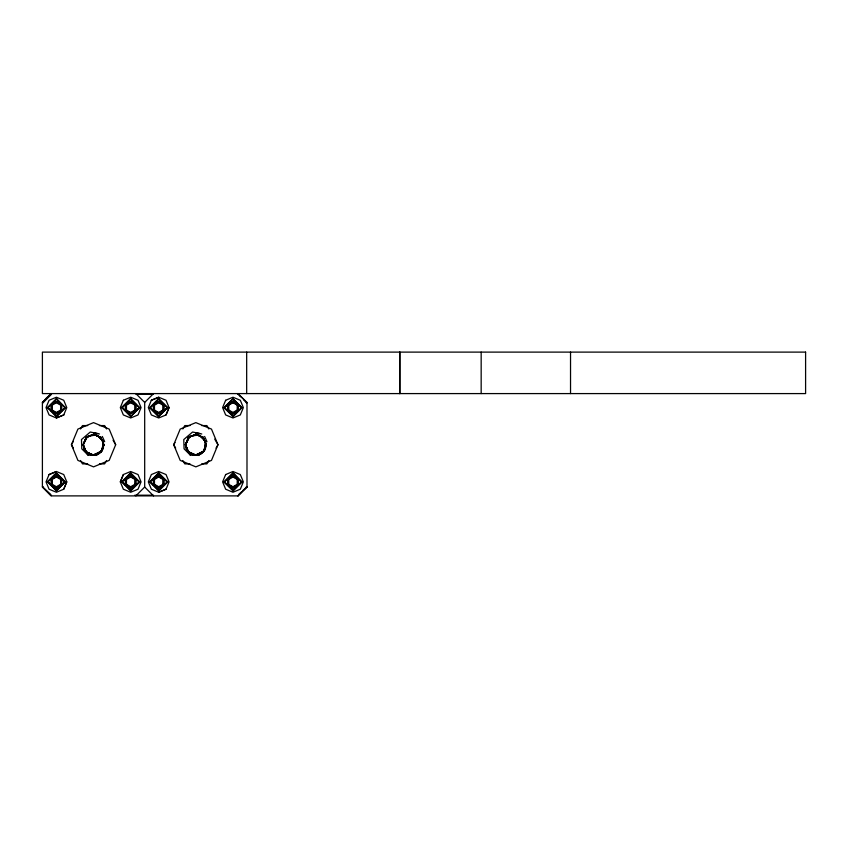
<?xml version="1.0" encoding="UTF-8"?>
<svg xmlns="http://www.w3.org/2000/svg" width="848" height="848" viewBox="0 0 848 848"><rect width="100%" height="100%" fill="white"/><g stroke="black" fill="none" stroke-linecap="round" stroke-linejoin="round"><path stroke-width="1.27" d="M56.403 416.591L65.391 407.602L56.403 398.613L47.424 407.602L56.403 416.591L65.391 407.602M56.403 398.613L61.745 404.517L61.745 410.686L56.403 413.771L47.424 407.602M56.403 490.865L65.391 481.876L56.403 472.898L47.424 481.876L56.403 490.865L65.391 481.876M47.424 481.876L56.403 472.898M130.687 490.865L139.676 481.876L130.687 472.898L121.699 481.876L130.687 490.865L139.676 481.876M121.699 481.876L130.687 472.898M130.687 416.591L139.676 407.602L130.687 398.613L121.699 407.602L130.687 416.591L139.676 407.602M121.699 407.602L130.687 398.613M158.703 416.591L149.714 407.602L158.703 416.591L167.692 407.602L158.703 398.613L149.714 407.602M167.692 407.602L158.703 416.039L150.266 407.602L158.703 398.613M158.703 490.865L167.692 481.876L158.703 472.898L149.714 481.876L158.703 490.865L167.692 481.876M149.714 481.876L158.703 472.898M232.977 490.865L241.966 481.876L232.977 472.898L223.999 481.876L232.977 490.865L241.966 481.876M223.999 481.876L232.977 490.314L241.415 481.876L238.32 478.791L237.217 479.438L237.217 484.325L232.977 486.773L232.977 488.056L238.32 484.971L238.32 478.791L232.977 472.898M238.32 478.791L232.977 475.707L232.977 476.989L237.217 479.438M232.977 416.591L241.966 407.602L232.977 398.613L223.999 407.602L232.977 416.591L241.966 407.602M223.999 407.602L232.977 416.039L241.415 407.602L238.32 404.517L237.217 405.153L237.217 410.05L232.977 412.488L232.977 413.771L238.32 410.686L238.32 404.517L232.977 398.613M238.32 404.517L232.977 401.433L232.977 402.705L237.217 405.153M240.525 396.684L237.885 393.589L246.991 402.694L243.885 400.055M102.534 449.917L103.922 444.744L100.774 437.314L93.503 434.367L86.22 437.398L93.598 434.367L100.901 437.42L93.598 434.367L86.273 437.345L83.178 444.744L84.312 449.461L88.065 455.153L96.566 455.397L102.523 449.928L98.728 453.722L91.817 454.963L86.167 452.026L83.178 444.744L86.199 437.43L93.503 434.367M201.771 433.996L192.581 432.014L183.772 439.561L184.08 448.836L190.355 455.153L198.856 455.397L204.824 449.928L206.212 444.744L203.075 437.314L195.803 434.367L188.521 437.398L195.888 434.367L203.191 437.42L206.212 444.744L203.213 452.037L195.793 455.111L188.002 451.528L194.118 454.963L201.029 453.722M237.885 495.889L246.991 486.794L243.1 490.292M237.885 393.589L246.991 402.44L246.991 487.038L238.14 495.889L51.251 495.889L42.4 486.794L50.626 494.395M51.495 495.2L51.06 495.73L42.4 487.038L42.4 402.44L51.251 393.589L51.495 394.288L43.089 402.694L42.4 402.694L46.619 397.807L51.495 393.589M100.901 437.43L93.619 434.367L86.199 437.43L83.178 444.744L86.22 452.069L93.545 455.111L100.923 452.037L103.922 444.744L100.774 437.314M186.433 449.101C189.178 454.719 196.577 456.712 201.782 453.245C196.789 456.839 189.464 454.846 186.613 449.461L185.468 444.744L188.489 437.43L195.909 434.367L203.202 437.43L195.888 434.367L188.521 437.398L185.468 444.744L186.433 449.101L190.355 455.153M63.738 414.937L66.78 407.602L63.738 400.267L56.403 397.235L49.078 400.267L46.036 407.602L49.078 414.937L56.403 417.969L63.738 414.937L56.403 417.969M49.078 474.551L46.036 481.876L49.078 489.211L56.403 492.253L63.738 489.211L66.78 481.876L63.738 474.551L56.403 471.509L49.078 474.551L56.403 471.509M63.738 489.211L66.78 481.876M115.667 444.744L109.18 460.39L93.545 466.866L77.91 460.39L71.423 444.744L77.91 429.088L93.545 422.622L109.18 429.088L115.667 444.744L113.07 440.229M151.368 400.267L148.326 407.602L151.368 414.937L158.703 417.969L166.038 414.937L169.07 407.602L166.038 400.267L158.703 397.235L151.368 400.267L158.703 397.235M120.321 481.876L123.352 474.551L130.687 471.509L138.023 474.551L141.054 481.876L138.023 489.211L130.687 492.253L123.352 489.211L120.321 481.876L123.352 474.551M166.038 414.937L169.07 407.602M166.038 489.211L169.07 481.876L166.038 474.551L158.703 471.509L151.368 474.551L148.326 481.876L151.368 489.211L158.703 492.253L166.038 489.211L158.703 492.253M100.87 452.079L103.922 444.744L100.764 452.185L93.492 455.111L86.21 452.069L83.178 444.744L86.273 437.345M195.888 434.367L188.574 437.345L185.468 444.744L187.578 450.405M203.605 451.041L206.212 444.744L203.075 437.314M188.574 437.345L185.468 444.744L188.457 452.026L194.118 454.963L188.002 451.528M203.509 451.125L206.212 444.744M73.373 441.363L71.423 444.744L73.373 448.126M80.528 428.961L82.489 425.579L87.694 425.579M106.562 460.517L104.611 463.898L99.407 463.898M175.017 442.486L173.713 444.744L180.2 460.39L195.846 466.866L211.481 460.39L217.968 444.744L211.481 429.088L195.846 422.622L180.2 429.088L173.713 444.744L175.674 448.126M182.829 428.961L184.779 425.579L189.984 425.579M208.852 460.517L206.901 463.898L201.697 463.898M216.017 448.126L217.968 444.744L214.714 439.105M237.885 394.288L238.002 393.981M103.498 447.67L100.944 452.005C96.068 457.093 87.005 455.503 84.143 449.101M205.788 447.67L203.234 452.005L199.121 454.581L194.319 454.994L189.146 452.662M246.991 402.694L246.302 402.694L246.906 402.471M153.541 495.889L144.69 487.038L144.69 402.44L153.541 393.589M144.69 487.038L135.85 495.889M47.976 407.602L56.403 399.164L64.84 407.602L56.403 416.039L47.976 407.602L51.06 404.517L56.403 401.433L61.745 404.517L60.643 405.153L60.643 410.05L61.745 410.686M47.976 481.876L56.403 473.449L64.84 481.876L56.403 490.314L47.976 481.876L56.403 490.314M122.25 407.602L130.687 399.164L139.125 407.602L136.03 410.686L130.687 413.771L125.345 410.686L122.25 407.602L130.687 416.039L125.345 410.686L125.345 404.517L130.687 401.433L136.03 404.517L136.03 410.686L134.927 410.05L134.927 405.153L136.03 404.517L130.687 399.164M150.266 407.602L158.703 399.164L167.141 407.602L164.046 410.686L158.703 413.771L153.361 410.686L153.361 404.517L158.703 401.433L164.046 404.517L167.141 407.602M122.25 481.876L130.687 473.449L139.125 481.876L130.687 490.314L122.25 481.876L130.687 490.314M150.266 481.876L158.703 473.449L167.141 481.876L158.703 490.314L150.266 481.876L158.703 490.314M232.977 416.039L224.55 407.602L232.977 399.164L241.415 407.602M201.782 452.959L204.824 449.917M232.977 490.314L224.55 481.876L232.977 473.449L241.415 481.876M224.55 481.876L232.977 473.449M224.55 407.602L227.635 404.517L232.977 401.433M99.608 452.917L102.216 450.5M238.776 494.395L241.415 491.978M42.517 487.123L43.089 486.794M246.598 402.577L246.302 402.694M56.403 416.039L51.06 410.686L51.06 404.517L52.173 405.153L56.403 402.705L60.643 405.153M51.06 410.686L52.173 410.05L56.403 412.488L60.643 410.05M125.345 404.517L126.447 405.153L130.687 402.705L134.927 405.153M125.345 410.686L126.447 410.05L130.687 412.488L130.687 413.771M130.687 412.488L134.927 410.05M153.361 404.517L154.463 405.153L158.703 402.705L162.943 405.153L164.046 404.517L158.703 399.164M153.361 410.686L154.463 410.05L158.703 412.488L162.943 410.05L164.046 410.686L164.046 404.517M56.403 473.449L61.745 478.791L61.745 484.971L56.403 488.056L51.06 484.971L51.06 478.791L56.403 475.707L61.745 478.791L64.84 481.876M52.173 479.438L56.403 476.989L60.643 479.438L60.643 484.325L56.403 486.773L52.173 484.325L52.173 479.438L51.06 478.791M52.173 484.325L51.06 484.971M60.643 479.438L61.745 478.791M232.977 413.771L227.635 410.686L227.635 404.517L228.748 405.153L232.977 402.705M227.635 410.686L228.748 410.05L232.977 412.488M130.687 473.449L136.03 478.791L136.03 484.971L130.687 488.056L125.345 484.971L125.345 478.791L130.687 475.707L136.03 478.791L139.125 481.876M125.345 478.791L126.447 479.438L130.687 476.989L134.927 479.438L136.03 478.791M125.345 484.971L126.447 484.325L130.687 486.773L134.927 484.325L136.03 484.971M158.703 473.449L164.046 478.791L164.046 484.971L158.703 488.056L153.361 484.971L153.361 478.791L158.703 475.707L164.046 478.791L167.141 481.876M153.361 478.791L154.463 479.438L158.703 476.989L162.943 479.438L164.046 478.791M153.361 484.971L154.463 484.325L158.703 486.773L162.943 484.325L164.046 484.971M232.977 488.056L227.635 484.971L227.635 478.791L232.977 475.707M227.635 478.791L228.748 479.438L232.977 476.989M227.635 484.971L228.748 484.325L232.977 486.773M100.923 452.037L93.492 455.111L86.167 452.026L91.817 454.963L85.712 451.528L83.178 444.744L87.45 436.349L83.178 444.744L84.312 449.461L87.524 453.182L92.019 454.994L96.831 454.581L99.481 453.245L95.294 454.963L90.778 454.74L86.856 452.662M203.16 452.079L195.846 455.111L188.5 452.069L185.468 444.744L189.751 436.349L185.468 444.744L188.5 452.069M201.845 452.673L195.782 455.111L188.457 452.026M246.598 486.9L246.991 486.794M88.616 436.169L96.757 434.876M190.906 436.169L199.057 434.876M136.104 394.288L153.287 394.288M99.407 425.579L104.611 425.579L106.562 428.961M201.697 425.579L206.901 425.579L208.852 428.961M87.694 463.898L82.489 463.898L80.528 460.517M189.984 463.898L184.779 463.898L182.829 460.517M134.779 495.2L153.287 495.2M99.481 433.996L90.291 432.014L81.472 439.561L81.79 448.836L88.065 455.153M196.365 432.809L200.16 433.604M94.075 432.809L97.859 433.604M42.485 402.471L43.089 402.694M237.217 410.05L238.32 410.686M238.32 484.971L237.217 484.325M60.643 484.325L61.745 484.971M246.302 486.794L246.874 487.123M135.85 393.589L144.69 402.44M97.584 435.713L103.403 441.532L97.594 435.713M238.002 495.497L238.108 495.804M206.976 441.691L204.622 436.476M104.675 441.691L102.322 436.476M570.534 352.111L570.534 393.589M481.166 352.111L481.166 393.589M246.673 352.111L246.673 393.589M228.748 405.153L228.748 410.05M228.748 479.438L228.748 484.325M162.943 405.153L162.943 410.05M162.943 479.438L162.943 484.325M158.703 401.433L158.703 402.705M158.703 412.488L158.703 413.771M158.703 475.707L158.703 476.989M158.703 486.773L158.703 488.056M154.463 405.153L154.463 410.05M154.463 479.438L154.463 484.325M134.927 479.438L134.927 484.325M130.687 401.433L130.687 402.705M130.687 475.707L130.687 476.989M130.687 486.773L130.687 488.056M126.447 405.153L126.447 410.05M126.447 479.438L126.447 484.325M56.403 401.433L56.403 402.705M56.403 412.488L56.403 413.771M56.403 475.707L56.403 476.989M56.403 486.773L56.403 488.056M52.173 405.153L52.173 410.05M399.8 352.111L399.8 393.589L399.8 352.111M103.223 442.698L101.94 450.829L93.545 455.111L101.93 450.839L103.233 442.709M205.704 441.532L204.23 450.829L195.846 455.111L204.23 450.839L205.704 441.554L199.884 435.713L205.704 441.532M123.352 400.267L120.321 407.602L123.352 414.937L130.687 417.969L138.023 414.937L141.054 407.602L138.023 400.267L130.687 397.235L123.352 400.267M225.653 400.267L222.611 407.602L225.653 414.937L232.977 417.969L240.313 414.937L243.355 407.602L240.313 400.267L232.977 397.235L225.653 400.267M225.653 474.551L222.611 481.876L225.653 489.211L232.977 492.253L240.313 489.211L243.355 481.876L240.313 474.551L232.977 471.509L225.653 474.551M56.403 402.069L51.622 404.835L51.622 410.368L56.403 413.135L61.194 410.368L61.194 404.835L56.403 402.069M130.687 402.069L125.896 404.835L125.896 410.368L130.687 413.135L135.479 410.368L135.479 404.835L130.687 402.069M158.703 402.069L153.912 404.835L153.912 410.368L158.703 413.135L163.494 410.368L163.494 404.835L158.703 402.069M56.403 476.353L51.622 479.12L51.622 484.643L56.403 487.409L61.194 484.643L61.194 479.12L56.403 476.353M232.977 402.069L228.197 404.835L228.197 410.368L232.977 413.135L237.769 410.368L237.769 404.835L232.977 402.069M130.687 476.353L125.896 479.12L125.896 484.643L130.687 487.409L135.479 484.643L135.479 479.12L130.687 476.353M158.703 476.353L153.912 479.12L153.912 484.643L158.703 487.409L163.494 484.643L163.494 479.12L158.703 476.353M232.977 476.353L228.197 479.12L228.197 484.643L232.977 487.409L237.769 484.643L237.769 479.12L232.977 476.353M805.6 352.111L42.4 352.111L42.4 393.589L805.6 393.589L805.6 352.111"/></g></svg>
